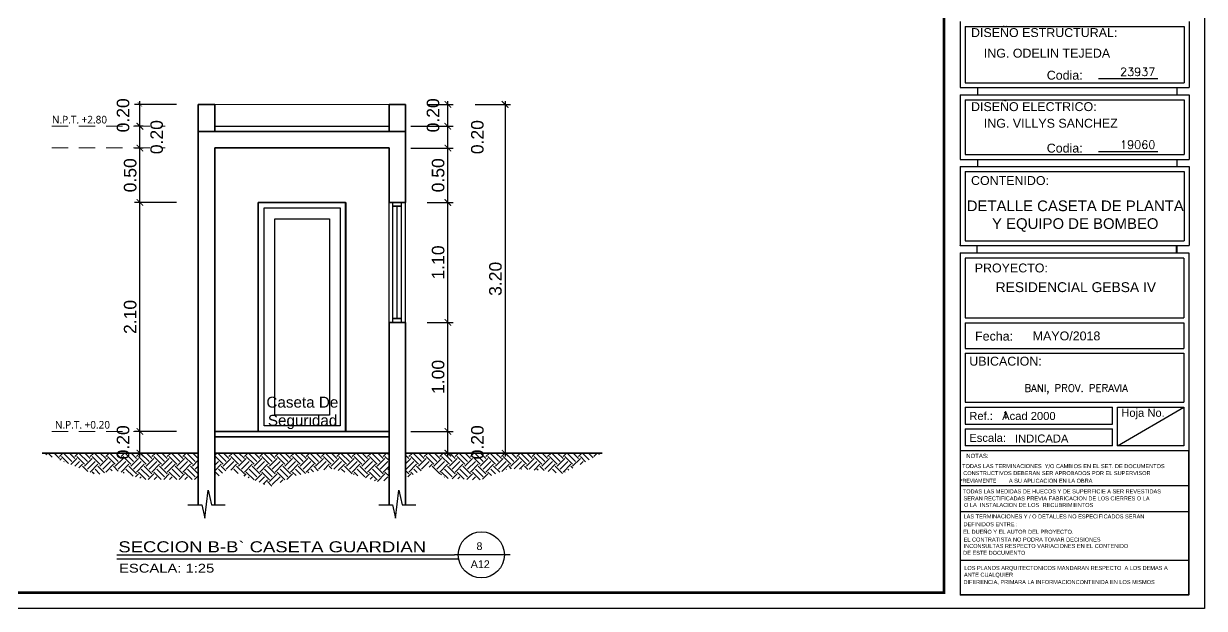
# Model space of a CAD drawing. Header units: feet. Extents: x -417 to 46, y -646 to -218.
# Drawn here: x -101.33 to -90.49, y -645.75 to -640.39 of the extents above; entities that cross this region are included whole.
import ezdxf
from ezdxf.enums import TextEntityAlignment as Align

# ---------------------------------------------------------------- set-up
doc = ezdxf.new("R2010")
doc.units = ezdxf.units.FT
doc.header["$MEASUREMENT"] = 0
doc.linetypes.add('ACAD_ISO03W100', pattern=[30, 12, -18])
doc.linetypes.add('HIDDEN', pattern=[0.375, 0.25, -0.125])
for name, color, linetype in [('1', 5, 'ACAD_ISO03W100'), ('DIM', 10, 'Continuous'), ('MARCO', 7, 'Continuous'), ('PERT-VENT', 2, 'Continuous'), ('RELLENO', 8, 'Continuous'), ('TARGETA', 7, 'Continuous'), ('TARJETA2', 1, 'Continuous'), ('textos', 7, 'Continuous'), ('TEXXT', 8, 'Continuous')]:
    doc.layers.add(name, color=color, linetype=linetype)
for name, color, linetype, lineweight in [('A-GENM', 8, 'Continuous', 9), ('A-WALL', 4, 'Continuous', 25), ('DIM-COTAS', 1, 'Continuous', 5), ('MB', 2, 'Continuous', 20), ('TEXTO', 7, 'Continuous', 5), ('TXT', 2, 'Continuous', 9), ('VUELOS', 8, 'HIDDEN', 0)]:
    doc.layers.add(name, color=color, linetype=linetype, lineweight=lineweight)
doc.styles.add('ads', font='trebuc.ttf', dxfattribs={"height": 0.14})
doc.styles.add('DAMIAN', font='arial.ttf', dxfattribs={"height": 0.12})
doc.styles.add('DIMTEXT', font='dim', dxfattribs={"width": 0.75, "bigfont": 'special'})
doc.styles.get("Standard").update_dxf_attribs({"font": 'arial.ttf', "height": 0.115})
doc.styles.add('TITTEXTM', font='romanc.shx')
doc.dimstyles.new('KEILY', dxfattribs={"dimtxt": 0.115, "dimasz": 0.06, "dimexe": 0.05, "dimexo": 0.2, "dimgap": 0.03, "dimtad": 1, "dimzin": 1, "dimdsep": 46, "dimtxsty": 'Standard', "dimblk": 'ARCHTICK', "dimcen": 2.5, "dimdle": 0.03, "dimclrd": 256, "dimclre": 256, "dimclrt": 7, "dimadec": 0, "dimazin": 0, "dimtfac": 1, "dimtmove": 2, "dimatfit": 3, "dimfxl": 0.2, "dimfxlon": 1, "dimtolj": 1, "dimtzin": 1, "dimarcsym": 0})
pattern_1 = [(45, (-152.61943, -386.12392), (1e-17, 0.141421356), [0.1, -0.1]), (45, (-152.64595, -386.0974), (1e-17, 0.141421356), [0.1, -0.1]), (45, (-152.67246, -386.07088), (1e-17, 0.141421356), [0.1, -0.1]), (135, (-152.67246, -386.05321), (-0.141421356, 3e-17), [0.1, -0.1]), (135, (-152.64595, -386.02669), (-0.141421356, 3e-17), [0.1, -0.1]), (135, (-152.61943, -386.00017), (-0.141421356, 3e-17), [0.1, -0.1])]

# ---------------------------------------------------------------- blocks, each defined once
blk = doc.blocks.new('A$C61DE7B30')
at = {"layer": 'PERT-VENT'}
for p, q in [((0, 0), (0, 1.1)), ((0.035, 0), (0.035, 1.1)), ((0.115, 0), (0.115, 1.1)), ((0.15, 0), (0.15, 1.1)), ((0.075, 0.035), (0.075, 1.065))]:
    blk.add_line(p, q, dxfattribs=at)
at = {"layer": 'PERT-VENT', "lineweight": 35}
for p, q in [((0.115, 1.065), (0.035, 1.065)), ((0.115, 0.035), (0.035, 0.035))]:
    blk.add_line(p, q, dxfattribs=at)
blk = doc.blocks.new('A$C70CF49A2')
at = {"layer": 'PERT-VENT'}
for points in [[(0, 2.1), (0.8, 2.1), (0.8, 0), (0, 0)], [(0.05, 2.05), (0.75, 2.05), (0.75, 0.05), (0.05, 0.05)], [(0.15, 1.95), (0.65, 1.95), (0.65, 0.15), (0.15, 0.15)]]:
    blk.add_lwpolyline(points, close=True, dxfattribs=at)
blk = doc.blocks.new('_ArchTick')
at = {"layer": 'DIM-COTAS', "color": 0, "const_width": 0.15}
blk.add_lwpolyline([(-0.5, -0.5), (0.5, 0.5)], dxfattribs=at)
blk = doc.blocks.new('*D3150')
at = {"layer": 'Defpoints', "color": 0, "transparency": 16777216}
for p in [(-100.262, -644.128), (-99.726, -644.128), (-99.726, -644.328)]:
    blk.add_point(p, dxfattribs=at)
at = {"layer": 'DIM', "lineweight": -2, "transparency": 16777216}
for p, q in [((-99.926, -644.128), (-100.312, -644.128)), ((-100.262, -644.358), (-100.262, -644.098)), ((-99.926, -644.328), (-100.312, -644.328))]:
    blk.add_line(p, q, dxfattribs=at)
at = {"layer": 'DIM', "lineweight": -2, "transparency": 16777216, "xscale": 0.06, "yscale": 0.06, "zscale": 0.06}
for p, rotation in [((-100.262, -644.128), 90), ((-100.262, -644.328), 270)]:
    blk.add_blockref('_ArchTick', p, dxfattribs=dict(at, rotation=rotation))
at = {"layer": 'DIM', "color": 7, "transparency": 16777216, "insert": (-100.416, -644.228), "char_height": 0.115, "attachment_point": 5, "rotation": 90}
blk.add_mtext('\\A1;0.20', dxfattribs=at)
blk = doc.blocks.new('*D3151')
at = {"layer": 'Defpoints', "color": 0, "transparency": 16777216}
for p in [(-100.262, -642.028), (-99.726, -642.028), (-99.726, -644.128)]:
    blk.add_point(p, dxfattribs=at)
at = {"layer": 'DIM', "lineweight": -2, "transparency": 16777216}
for p, q in [((-100.262, -644.158), (-100.262, -641.998)), ((-99.926, -642.028), (-100.312, -642.028)), ((-99.926, -644.128), (-100.312, -644.128))]:
    blk.add_line(p, q, dxfattribs=at)
at = {"layer": 'DIM', "lineweight": -2, "transparency": 16777216, "xscale": 0.06, "yscale": 0.06, "zscale": 0.06}
for p, rotation in [((-100.262, -642.028), 90), ((-100.262, -644.128), 270)]:
    blk.add_blockref('_ArchTick', p, dxfattribs=dict(at, rotation=rotation))
at = {"layer": 'DIM', "color": 7, "transparency": 16777216, "insert": (-100.351, -643.078), "char_height": 0.115, "attachment_point": 5, "rotation": 90}
blk.add_mtext('\\A1;2.10', dxfattribs=at)
blk = doc.blocks.new('*D3176')
at = {"layer": 'Defpoints', "color": 0, "transparency": 16777216}
for p in [(-100.262, -641.528), (-100.031, -641.528), (-99.726, -642.028)]:
    blk.add_point(p, dxfattribs=at)
at = {"layer": 'DIM', "lineweight": -2, "transparency": 16777216}
for p, q in [((-100.231, -641.528), (-100.312, -641.528)), ((-100.262, -642.058), (-100.262, -641.498)), ((-99.926, -642.028), (-100.312, -642.028))]:
    blk.add_line(p, q, dxfattribs=at)
at = {"layer": 'DIM', "lineweight": -2, "transparency": 16777216, "xscale": 0.06, "yscale": 0.06, "zscale": 0.06}
for p, rotation in [((-100.262, -641.528), 90), ((-100.262, -642.028), 270)]:
    blk.add_blockref('_ArchTick', p, dxfattribs=dict(at, rotation=rotation))
at = {"layer": 'DIM', "color": 7, "transparency": 16777216, "insert": (-100.351, -641.778), "char_height": 0.115, "attachment_point": 5, "rotation": 90}
blk.add_mtext('\\A1;0.50', dxfattribs=at)
blk = doc.blocks.new('*D3177')
at = {"layer": 'Defpoints', "color": 0, "transparency": 16777216}
for p in [(-100.262, -641.328), (-100.031, -641.328), (-100.031, -641.528)]:
    blk.add_point(p, dxfattribs=at)
at = {"layer": 'DIM', "lineweight": -2, "transparency": 16777216}
for p, q in [((-100.231, -641.328), (-100.312, -641.328)), ((-100.262, -641.558), (-100.262, -641.298)), ((-100.231, -641.528), (-100.312, -641.528))]:
    blk.add_line(p, q, dxfattribs=at)
at = {"layer": 'DIM', "lineweight": -2, "transparency": 16777216, "xscale": 0.06, "yscale": 0.06, "zscale": 0.06}
for p, rotation in [((-100.262, -641.328), 90), ((-100.262, -641.528), 270)]:
    blk.add_blockref('_ArchTick', p, dxfattribs=dict(at, rotation=rotation))
at = {"layer": 'DIM', "color": 7, "transparency": 16777216, "insert": (-100.108, -641.428), "char_height": 0.115, "attachment_point": 5, "rotation": 90}
blk.add_mtext('\\A1;0.20', dxfattribs=at)
blk = doc.blocks.new('*D3178')
at = {"layer": 'Defpoints', "color": 0, "transparency": 16777216}
for p in [(-100.262, -641.128), (-99.726, -641.128), (-100.031, -641.328)]:
    blk.add_point(p, dxfattribs=at)
at = {"layer": 'DIM', "lineweight": -2, "transparency": 16777216}
for p, q in [((-99.926, -641.128), (-100.312, -641.128)), ((-100.262, -641.358), (-100.262, -641.098)), ((-100.231, -641.328), (-100.312, -641.328))]:
    blk.add_line(p, q, dxfattribs=at)
at = {"layer": 'DIM', "lineweight": -2, "transparency": 16777216, "xscale": 0.04, "yscale": 0.04, "zscale": 0.04}
for p, rotation in [((-100.262, -641.128), 90), ((-100.262, -641.328), 270)]:
    blk.add_blockref('_ArchTick', p, dxfattribs=dict(at, rotation=rotation))
at = {"layer": 'DIM', "color": 7, "transparency": 16777216, "insert": (-100.416, -641.228), "char_height": 0.115, "attachment_point": 5, "rotation": 90}
blk.add_mtext('\\A1;0.20', dxfattribs=at)
blk = doc.blocks.new('*D3179')
at = {"layer": 'Defpoints', "color": 0, "transparency": 16777216}
for p in [(-97.976, -644.128), (-97.436, -644.128), (-97.826, -644.328)]:
    blk.add_point(p, dxfattribs=at)
at = {"layer": 'DIM', "lineweight": -2, "transparency": 16777216}
for p, q in [((-97.776, -644.128), (-97.386, -644.128)), ((-97.436, -644.358), (-97.436, -644.098)), ((-97.626, -644.328), (-97.386, -644.328))]:
    blk.add_line(p, q, dxfattribs=at)
at = {"layer": 'DIM', "lineweight": -2, "transparency": 16777216, "xscale": 0.06, "yscale": 0.06, "zscale": 0.06}
for p, rotation in [((-97.436, -644.128), 90), ((-97.436, -644.328), 270)]:
    blk.add_blockref('_ArchTick', p, dxfattribs=dict(at, rotation=rotation))
at = {"layer": 'DIM', "color": 7, "transparency": 16777216, "insert": (-97.165, -644.228), "char_height": 0.115, "attachment_point": 5, "rotation": 90}
blk.add_mtext('\\A1;0.20', dxfattribs=at)
blk = doc.blocks.new('*D3180')
at = {"layer": 'Defpoints', "color": 0, "transparency": 16777216}
for p in [(-97.826, -643.128), (-97.436, -643.128), (-97.976, -644.128)]:
    blk.add_point(p, dxfattribs=at)
at = {"layer": 'DIM', "lineweight": -2, "transparency": 16777216}
for p, q in [((-97.626, -643.128), (-97.386, -643.128)), ((-97.436, -644.158), (-97.436, -643.098)), ((-97.776, -644.128), (-97.386, -644.128))]:
    blk.add_line(p, q, dxfattribs=at)
at = {"layer": 'DIM', "lineweight": -2, "transparency": 16777216, "xscale": 0.06, "yscale": 0.06, "zscale": 0.06}
for p, rotation in [((-97.436, -643.128), 90), ((-97.436, -644.128), 270)]:
    blk.add_blockref('_ArchTick', p, dxfattribs=dict(at, rotation=rotation))
at = {"layer": 'DIM', "color": 7, "transparency": 16777216, "insert": (-97.525, -643.628), "char_height": 0.115, "attachment_point": 5, "rotation": 90}
blk.add_mtext('\\A1;1.00', dxfattribs=at)
blk = doc.blocks.new('*D3181')
at = {"layer": 'Defpoints', "color": 0, "transparency": 16777216}
for p in [(-97.826, -642.028), (-97.436, -642.028), (-97.826, -643.128)]:
    blk.add_point(p, dxfattribs=at)
at = {"layer": 'DIM', "lineweight": -2, "transparency": 16777216}
for p, q in [((-97.436, -643.158), (-97.436, -641.998)), ((-97.626, -642.028), (-97.386, -642.028)), ((-97.626, -643.128), (-97.386, -643.128))]:
    blk.add_line(p, q, dxfattribs=at)
at = {"layer": 'DIM', "lineweight": -2, "transparency": 16777216, "xscale": 0.06, "yscale": 0.06, "zscale": 0.06}
for p, rotation in [((-97.436, -642.028), 90), ((-97.436, -643.128), 270)]:
    blk.add_blockref('_ArchTick', p, dxfattribs=dict(at, rotation=rotation))
at = {"layer": 'DIM', "color": 7, "transparency": 16777216, "insert": (-97.525, -642.578), "char_height": 0.115, "attachment_point": 5, "rotation": 90}
blk.add_mtext('\\A1;1.10', dxfattribs=at)
blk = doc.blocks.new('*D3152')
at = {"layer": 'Defpoints', "color": 0, "transparency": 16777216}
for p in [(-97.976, -641.528), (-97.436, -641.528), (-97.826, -642.028)]:
    blk.add_point(p, dxfattribs=at)
at = {"layer": 'DIM', "lineweight": -2, "transparency": 16777216}
for p, q in [((-97.776, -641.528), (-97.386, -641.528)), ((-97.436, -642.058), (-97.436, -641.498)), ((-97.626, -642.028), (-97.386, -642.028))]:
    blk.add_line(p, q, dxfattribs=at)
at = {"layer": 'DIM', "lineweight": -2, "transparency": 16777216, "xscale": 0.06, "yscale": 0.06, "zscale": 0.06}
for p, rotation in [((-97.436, -641.528), 90), ((-97.436, -642.028), 270)]:
    blk.add_blockref('_ArchTick', p, dxfattribs=dict(at, rotation=rotation))
at = {"layer": 'DIM', "color": 7, "transparency": 16777216, "insert": (-97.525, -641.778), "char_height": 0.115, "attachment_point": 5, "rotation": 90}
blk.add_mtext('\\A1;0.50', dxfattribs=at)
blk = doc.blocks.new('*D3153')
at = {"layer": 'Defpoints', "color": 0, "transparency": 16777216}
for p in [(-97.976, -641.328), (-97.436, -641.328), (-97.976, -641.528)]:
    blk.add_point(p, dxfattribs=at)
at = {"layer": 'DIM', "lineweight": -2, "transparency": 16777216}
for p, q in [((-97.776, -641.328), (-97.386, -641.328)), ((-97.436, -641.558), (-97.436, -641.298)), ((-97.776, -641.528), (-97.386, -641.528))]:
    blk.add_line(p, q, dxfattribs=at)
at = {"layer": 'DIM', "lineweight": -2, "transparency": 16777216, "xscale": 0.06, "yscale": 0.06, "zscale": 0.06}
for p, rotation in [((-97.436, -641.328), 90), ((-97.436, -641.528), 270)]:
    blk.add_blockref('_ArchTick', p, dxfattribs=dict(at, rotation=rotation))
at = {"layer": 'DIM', "color": 7, "transparency": 16777216, "insert": (-97.165, -641.428), "char_height": 0.115, "attachment_point": 5, "rotation": 90}
blk.add_mtext('\\A1;0.20', dxfattribs=at)
blk = doc.blocks.new('*D3154')
at = {"layer": 'Defpoints', "color": 0, "transparency": 16777216}
for p in [(-97.826, -641.128), (-97.436, -641.128), (-97.976, -641.328)]:
    blk.add_point(p, dxfattribs=at)
at = {"layer": 'DIM', "lineweight": -2, "transparency": 16777216}
for p, q in [((-97.626, -641.128), (-97.386, -641.128)), ((-97.436, -641.358), (-97.436, -641.098)), ((-97.776, -641.328), (-97.386, -641.328))]:
    blk.add_line(p, q, dxfattribs=at)
at = {"layer": 'DIM', "lineweight": -2, "transparency": 16777216, "xscale": 0.06, "yscale": 0.06, "zscale": 0.06}
for p, rotation in [((-97.436, -641.128), 90), ((-97.436, -641.328), 270)]:
    blk.add_blockref('_ArchTick', p, dxfattribs=dict(at, rotation=rotation))
at = {"layer": 'DIM', "color": 7, "transparency": 16777216, "insert": (-97.572, -641.228), "char_height": 0.115, "attachment_point": 5, "rotation": 90}
blk.add_mtext('\\A1;0.20', dxfattribs=at)
blk = doc.blocks.new('*D3141')
at = {"layer": 'Defpoints', "color": 0, "transparency": 16777216}
for p in [(-97.386, -641.128), (-97.106, -644.328), (-96.911, -644.328)]:
    blk.add_point(p, dxfattribs=at)
at = {"layer": 'DIM', "lineweight": -2, "transparency": 16777216}
for p, q in [((-97.186, -641.128), (-96.861, -641.128)), ((-96.911, -641.098), (-96.911, -644.358)), ((-96.911, -644.328), (-96.861, -644.328))]:
    blk.add_line(p, q, dxfattribs=at)
at = {"layer": 'DIM', "lineweight": -2, "transparency": 16777216, "xscale": 0.06, "yscale": 0.06, "zscale": 0.06}
for p, rotation in [((-96.911, -641.128), 90), ((-96.911, -644.328), 270)]:
    blk.add_blockref('_ArchTick', p, dxfattribs=dict(at, rotation=rotation))
at = {"layer": 'DIM', "color": 7, "transparency": 16777216, "insert": (-96.999, -642.728), "char_height": 0.115, "attachment_point": 5, "rotation": 90}
blk.add_mtext('\\A1;3.20', dxfattribs=at)

msp = doc.modelspace()

# ---------------------------------------------------------------- hatches: boundary and pattern name
at = {"layer": 'RELLENO'}
h = msp.add_hatch(dxfattribs=at)
h.set_pattern_fill('EARTH', color=256, scale=0.4, angle=45)
h.set_pattern_definition(pattern_1)
h.paths.add_polyline_path([(-101.158, -644.3276), (-100.6598, -644.5275), (-100.4901, -644.4823), (-100.3166, -644.5426), (-100.2148, -644.5689), (-99.726, -644.5689), (-99.726, -644.3276)])
h = msp.add_hatch(dxfattribs=at)
h.set_pattern_fill('EARTH', color=256, scale=0.4, angle=45)
h.set_pattern_definition(pattern_1)
h.paths.add_polyline_path([(-99.576, -644.3276), (-99.576, -644.5652), (-99.4531, -644.4747), (-99.0684, -644.6368), (-98.8233, -644.5312), (-98.5178, -644.4672), (-98.2312, -644.5426), (-98.0728, -644.5915), (-97.976, -644.5716), (-97.976, -644.5614), (-97.976, -644.3276)])
h = msp.add_hatch(dxfattribs=at)
h.set_pattern_fill('EARTH', color=256, scale=0.4, angle=45)
h.set_pattern_definition([(45, (-155.06943, -386.12392), (1e-17, 0.141421356), [0.1, -0.1]), (45, (-155.09595, -386.0974), (1e-17, 0.141421356), [0.1, -0.1]), (45, (-155.12246, -386.07088), (1e-17, 0.141421356), [0.1, -0.1]), (135, (-155.12246, -386.05321), (-0.141421356, 3e-17), [0.1, -0.1]), (135, (-155.09595, -386.02669), (-0.141421356, 3e-17), [0.1, -0.1]), (135, (-155.06943, -386.00017), (-0.141421356, 3e-17), [0.1, -0.1])])
h.paths.add_polyline_path([(-97.826, -644.3276), (-97.826, -644.5556), (-97.6078, -644.4538), (-97.4531, -644.5594), (-97.1359, -644.5745), (-96.8754, -644.4689), (-96.5508, -644.4877), (-96.3884, -644.5179), (-96.0212, -644.3276)])

# ---------------------------------------------------------------- linework, layer by layer
msp.add_line((-99.576, -641.3276), (-97.976, -641.3276))
for points in [[(-99.8209, -644.8015), (-99.6952, -644.8015), (-99.6668, -644.9235), (-99.6349, -644.6682), (-99.6054, -644.8015), (-99.479, -644.8015)], [(-98.0709, -644.8015), (-97.9452, -644.8015), (-97.9168, -644.9235), (-97.8849, -644.6682), (-97.8554, -644.8015), (-97.729, -644.8015)]]:
    msp.add_lwpolyline(points)
at = {"layer": '1', "color": 4, "linetype": 'Continuous'}
for p, q in [((-92.7333, -644.6233), (-90.6373, -644.6233)), ((-92.7333, -644.8626), (-90.6373, -644.8626)), ((-92.7333, -645.3082), (-90.6373, -645.3082))]:
    msp.add_line(p, q, dxfattribs=at)
at = {"layer": 'A-GENM'}
msp.add_line((-99.576, -641.1276), (-97.976, -641.1276), dxfattribs=at)
at = {"layer": 'A-WALL', "lineweight": 35}
for p, q in [((-99.576, -641.1276), (-99.726, -641.1276)), ((-99.726, -641.1276), (-99.726, -644.8015)), ((-99.576, -641.1276), (-99.576, -641.3776)), ((-97.826, -641.1276), (-97.976, -641.1276)), ((-97.976, -641.1276), (-97.976, -641.3776)), ((-97.826, -641.1276), (-97.826, -642.0276)), ((-99.726, -641.3776), (-97.826, -641.3776)), ((-99.576, -641.5276), (-99.576, -644.8015)), ((-99.576, -641.5276), (-97.976, -641.5276)), ((-97.976, -641.5276), (-97.976, -642.0276)), ((-97.976, -641.5276), (-97.976, -642.0276)), ((-97.826, -642.0276), (-97.976, -642.0276)), ((-97.976, -643.1276), (-97.976, -644.8015)), ((-97.826, -643.1276), (-97.976, -643.1276)), ((-97.826, -643.1276), (-97.826, -644.8015))]:
    msp.add_line(p, q, dxfattribs=at)
at = {"layer": 'MARCO'}
msp.add_lwpolyline([(-111.9721, -631.7658), (-90.4936, -631.7658), (-90.4936, -645.7518), (-111.9721, -645.7518)], close=True, dxfattribs=at)
at = {"layer": 'MARCO', "const_width": 0.025}
msp.add_lwpolyline([(-92.8821, -631.9103), (-111.8276, -631.9103), (-111.8276, -645.6073), (-92.8821, -645.6073)], close=True, dxfattribs=at)
at = {"layer": 'MB', "lineweight": 35}
for p, q in [((-99.176, -642.0276), (-99.176, -644.1276)), ((-98.376, -642.0276), (-99.176, -642.0276)), ((-98.376, -642.0276), (-98.376, -644.1276)), ((-99.576, -644.1276), (-97.976, -644.1276)), ((-99.576, -644.1776), (-97.976, -644.1776)), ((-101.158, -644.3276), (-99.726, -644.3276)), ((-99.576, -644.3276), (-97.976, -644.3276)), ((-97.826, -644.3276), (-97.776, -644.3276)), ((-97.826, -644.3276), (-96.0212, -644.3276))]:
    msp.add_line(p, q, dxfattribs=at)
at = {"layer": 'TARGETA', "color": 3}
for p, q in [((-92.7333, -640.3675), (-92.7333, -640.9738)), ((-90.6333, -640.3675), (-90.6333, -640.9738)), ((-92.6886, -640.4122), (-92.6886, -640.9292)), ((-92.6886, -640.4122), (-90.678, -640.4122)), ((-90.678, -640.4122), (-90.678, -640.9292)), ((-92.7333, -640.9738), (-90.6333, -640.9738)), ((-92.6886, -640.9292), (-90.678, -640.9292)), ((-92.7333, -641.0407), (-92.7333, -641.6321)), ((-92.7333, -641.0407), (-90.6333, -641.0407)), ((-92.6886, -641.0854), (-92.6886, -641.5874)), ((-92.6886, -641.0854), (-90.678, -641.0854)), ((-92.6886, -641.0854), (-92.6886, -641.5874)), ((-90.678, -641.0854), (-90.678, -641.5874)), ((-90.6333, -641.0407), (-90.6333, -641.6321)), ((-92.7333, -641.6321), (-90.6333, -641.6321)), ((-92.6886, -641.5874), (-90.678, -641.5874)), ((-92.6886, -641.5874), (-90.678, -641.5874)), ((-90.7472, -641.6321), (-90.7472, -641.6989)), ((-92.7333, -641.6989), (-92.7333, -641.9411)), ((-92.7333, -641.6989), (-92.7333, -642.4234)), ((-92.7333, -641.6989), (-92.7333, -641.9441)), ((-92.7333, -641.6989), (-90.6333, -641.6989)), ((-92.6886, -641.7436), (-92.6886, -642.3788)), ((-92.6886, -641.7436), (-90.678, -641.7436)), ((-90.678, -641.7436), (-90.678, -642.3788)), ((-90.6333, -641.6989), (-90.6333, -642.4234)), ((-92.7333, -642.4234), (-90.6333, -642.4234)), ((-92.6886, -642.3788), (-90.678, -642.3788)), ((-92.7333, -642.4901), (-90.6373, -642.4901)), ((-92.7333, -642.4901), (-92.7333, -644.3061)), ((-92.6887, -642.5374), (-92.6887, -643.0864)), ((-90.6819, -642.5374), (-92.6887, -642.5374)), ((-90.6819, -642.5374), (-90.6819, -643.0864)), ((-90.6373, -642.4901), (-90.6373, -644.3061)), ((-92.6887, -643.0864), (-90.6819, -643.0864)), ((-92.6887, -643.131), (-90.6819, -643.131)), ((-92.6887, -643.131), (-92.6887, -643.3666)), ((-90.6819, -643.131), (-90.6819, -643.3666)), ((-92.6887, -643.3666), (-90.6819, -643.3666)), ((-92.6887, -643.4112), (-92.6887, -643.8601)), ((-92.6887, -643.4112), (-90.6819, -643.4112)), ((-92.6887, -643.4112), (-90.6819, -643.4112)), ((-90.6819, -643.4112), (-90.6819, -643.8601)), ((-92.6887, -643.8601), (-90.6819, -643.8601)), ((-92.6887, -643.9047), (-92.6887, -644.0608)), ((-92.6887, -643.9047), (-91.336, -643.9047)), ((-91.336, -644.0608), (-91.336, -643.9047)), ((-91.2914, -643.9047), (-90.6819, -643.9047)), ((-91.2914, -644.2615), (-90.6819, -643.9047)), ((-91.2914, -644.2615), (-91.2914, -643.9047)), ((-90.6819, -643.9047), (-90.6819, -644.2615)), ((-92.6887, -644.0608), (-91.336, -644.0608)), ((-92.6887, -644.1054), (-92.6887, -644.2615)), ((-92.6887, -644.1054), (-91.336, -644.1054)), ((-91.336, -644.2615), (-91.336, -644.1054)), ((-91.336, -644.2615), (-92.6887, -644.2615)), ((-90.6819, -644.2615), (-91.2914, -644.2615))]:
    msp.add_line(p, q, dxfattribs=at)
at = {"layer": 'TARJETA2', "color": 7}
msp.add_line((-92.7333, -644.3061), (-92.7333, -645.6263), dxfattribs=at)
at = {"layer": 'textos', "color": 7}
for p, q in [((-92.5769, -640.9738), (-92.5769, -641.0407)), ((-90.7472, -640.9738), (-90.7472, -641.0407)), ((-92.7333, -641.0407), (-92.7333, -641.3678)), ((-92.5769, -641.6321), (-92.5769, -641.6989)), ((-92.7333, -642.4248), (-92.7333, -642.4234)), ((-92.5809, -642.4234), (-92.5809, -642.4901)), ((-90.7512, -642.4234), (-90.7512, -642.4901)), ((-90.7472, -642.4236), (-90.7472, -642.4905)), ((-90.6373, -644.2502), (-90.6373, -645.6263)), ((-90.6373, -644.3061), (-92.7333, -644.3061)), ((-92.7333, -645.6263), (-90.6373, -645.6263))]:
    msp.add_line(p, q, dxfattribs=at)
at = {"layer": 'TEXXT'}
for p, q in [((-91.4661, -640.8899), (-90.9195, -640.8899)), ((-91.4661, -641.5588), (-90.9195, -641.5588))]:
    msp.add_line(p, q, dxfattribs=at)
at = {"layer": 'TEXXT', "color": 4}
for p in [(-100.4745, -645.2603), (-96.8642, -645.2603)]:
    msp.add_line(p, (-97.375, -645.2603), dxfattribs=at)
at = {"layer": 'TEXXT', "color": 3}
msp.add_line((-100.4745, -645.2966), (-97.3339, -645.2966), dxfattribs=at)
at = {"layer": 'TEXXT', "const_width": 0.0105}
msp.add_lwpolyline([(-92.7333, -644.3061), (-90.6373, -644.3061), (-90.6373, -645.6263), (-92.7333, -645.6263), (-92.7333, -644.3061)], dxfattribs=at)
at = {"layer": 'TEXXT', "color": 4}
msp.add_circle((-97.1287, -645.2603), 0.2115, dxfattribs=at)
at = {"layer": 'VUELOS', "ltscale": 0.6}
for p, q in [((-101.0712, -641.3276), (-100.0309, -641.3276)), ((-101.0712, -641.3276), (-100.0309, -641.3276)), ((-101.0712, -641.5276), (-100.0309, -641.5276)), ((-101.0712, -641.5276), (-100.0309, -641.5276)), ((-101.0712, -644.1276), (-100.0309, -644.1276)), ((-101.0712, -644.1276), (-100.0309, -644.1276))]:
    msp.add_line(p, q, dxfattribs=at)

# ---------------------------------------------------------------- block references
for name, p in [('A$C70CF49A2', (-99.1733, -644.1276)), ('A$C61DE7B30', (-97.976, -643.1276))]:
    msp.add_blockref(name, p)

# ---------------------------------------------------------------- texts
at = {"style": 'DIMTEXT'}
msp.add_attdef('1', text='1', height=0.0785, dxfattribs=at).set_placement((-92.3195, -644.0178), align=Align.CENTER)
at = {"layer": 'TEXTO', "color": 7}
for s, height, p in [('NOTAS:', 0.03924, (-92.6788, -644.3333)), ('  PREVIAMENTE', 0.034004, (-92.7708, -644.5631))]:
    msp.add_text(s, height=height, dxfattribs=at).set_placement(p, align=Align.TOP_LEFT)
at = {"layer": 'textos', "color": 7, "style": 'DAMIAN'}
for s, height, p in [('  Codia:', 0.08161, (-92.0035, -640.819)), ('  Codia:', 0.08161, (-92.0035, -641.488)), ('Fecha:', 0.08161, (-92.598, -643.2132)), ('UBICACION:', 0.08161, (-92.651, -643.4429)), ('Ref.:', 0.07345, (-92.651, -643.9496)), ('Acad 2000', 0.07345, (-92.3495, -643.9496)), ('Hoja No.', 0.07345, (-91.2564, -643.9208)), ('Escala:', 0.07345, (-92.651, -644.1503)), ('TODAS LAS TERMINACIONES  Y/O CAMBIOS EN EL SET. DE DOCUMENTOS', 0.036724, (-92.7167, -644.4282)), ('CONSTRUCTIVOS DEBERAN SER APROBADOS POR EL SUPERVISOR  ', 0.036724, (-92.7064, -644.4923)), ('A SU APLICACION EN LA OBRA', 0.036724, (-92.2877, -644.5625)), ('TODAS LAS MEDIDAS DE HUECOS Y DE SUPERFICIE A SER REVESTIDAS ', 0.036724, (-92.7105, -644.66)), ('  SERAN', 0.03672, (-92.7329, -644.7244)), (' O LA  INSTALACION DE LOS', 0.036724, (-92.7137, -644.7844)), ('RECTIFICADAS PREVIA FABRICACION DE LOS CIERRES O LA   ', 0.036724, (-92.5156, -644.7245)), ('RECUBRIMIENTOS', 0.036724, (-91.9779, -644.7852)), ('LAS TERMINACIONES Y / O DETALLES NO ESPECIFICADOS SERAN ', 0.036724, (-92.7039, -644.8897)), ('EL DUEÑO Y EL AUTOR DEL PROYECTO.  ', 0.036724, (-92.7072, -645.0307)), ('  DEFINIDOS ENTRE :', 0.036724, (-92.7326, -644.9615)), ('  EL CONTRATISTA NO PODRA TOMAR DECISIONES ', 0.036724, (-92.7315, -645.1021)), (' DE ESTE DOCUMENTO', 0.036724, (-92.7216, -645.2236)), ('INCONSULTAS RESPECTO VARIACIONES EN EL CONTENIDO  ', 0.036724, (-92.7034, -645.161)), ('LOS PLANOS ARQUITECTONICOS MANDARAN RESPECTO  A LOS DEMAS A ', 0.036724, (-92.6973, -645.3628)), ('  ANTE CUALQUIER  ', 0.036724, (-92.7282, -645.4249)), ('DIFERENCIA, PRIMARA LA INFORMACIONCONTENIDA EN LOS MISMOS', 0.036724, (-92.7047, -645.4919))]:
    msp.add_text(s, height=height, dxfattribs=at).set_placement(p, align=Align.TOP_LEFT)
for s, height, p in [('MAYO/2018', 0.08161, (-92.0693, -643.2928)), ('INDICADA', 0.07345, (-92.2319, -644.23))]:
    msp.add_text(s, height=height, dxfattribs=at).set_placement(p)
at = {"layer": 'textos', "color": 7, "style": 'DAMIAN', "width": 1.2}
for s, height, p in [('SECCION B-B` CASETA GUARDIAN', 0.101054, (-100.4597, -645.2373)), (' ESCALA: 1:25', 0.080843, (-100.4911, -645.4236))]:
    msp.add_text(s, height=height, dxfattribs=at).set_placement(p)
at = {"layer": 'textos', "color": 7}
for s, insert, char_height, width, attachment_point, style in [('DISEÑO ESTRUCTURAL:', (-92.6351, -640.428), 0.081609, 2.900581, 1, 'DAMIAN'), ('ING. ODELIN TEJEDA', (-92.5177, -640.6169), 0.081609, 2.898174, 1, 'DAMIAN'), ('23937', (-91.2677, -640.8285), 0.07571, 8.436634, 4, 'TITTEXTM'), ('DISEÑO ELECTRICO:', (-92.6351, -641.1488), 0.081609, 14.722765, 4, 'DAMIAN'), ('ING. VILLYS SANCHEZ', (-92.5177, -641.26), 0.081609, 2.898174, 1, 'DAMIAN'), ('19060', (-91.2677, -641.4975), 0.07571, 8.436634, 4, 'TITTEXTM'), ('CONTENIDO:', (-92.6351, -641.7856), 0.08161, 2.900581, 1, 'DAMIAN'), ('DETALLE CASETA DE PLANTA\\PY EQUIPO DE BOMBEO', (-91.6787, -642.0091), 0.097931, 3.477809, 2, 'DAMIAN'), ('PROYECTO:', (-92.601, -642.5877), 0.08161, 2.900581, 1, 'DAMIAN'), ('RESIDENCIAL GEBSA IV', (-91.673, -642.7593), 0.090709, 3.221321, 2, 'DAMIAN'), (' BANI, PROV. PERAVIA', (-91.6934, -643.6967), 0.068032, 2.415991, 2, 'TITTEXTM')]:
    msp.add_mtext(s, dxfattribs=dict(at, insert=insert, char_height=char_height, width=width, attachment_point=attachment_point, style=style))
at = {"layer": 'TEXXT', "style": 'DAMIAN'}
for s, height, p in [('8', 0.0704, (-97.146, -645.2166)), ('A12', 0.07038, (-97.1387, -645.3815))]:
    msp.add_text(s, height=height, dxfattribs=at).set_placement(p, align=Align.CENTER)
at = {"layer": 'TXT', "char_height": 0.07, "width": 1.872, "attachment_point": 2, "style": 'ads'}
for s, insert in [('N.P.T. +2.80', (-100.8163, -641.2325)), ('N.P.T. +0.20', (-100.789, -644.0325))]:
    msp.add_mtext(s, dxfattribs=dict(at, insert=insert))
at = {"layer": 'TXT', "insert": (-99.4512, -643.8098), "char_height": 0.1, "width": 1.347337, "attachment_point": 1}
msp.add_mtext('\\pi0.35003;Caseta De\\P\\pi0.3634;Seguridad', dxfattribs=at)

# ---------------------------------------------------------------- dimensions: what is measured, and where the dimension line sits
at = {"layer": 'DIM'}
for base, p1, p2, override, picture, middle in [((-100.2621, -641.1276), (-100.0309, -641.3276), (-99.726, -641.1276), {"dimtxt": 0.03, "dimasz": 0.04, "dimfxl": 50}, '*D3178', (-100.4158, -641.2276)), ((-96.9107, -644.3276), (-97.3859, -641.1276), (-97.1061, -644.3276), {"dimfxl": 50}, '*D3141', (-96.9995, -642.7276)), ((-97.4359, -641.3276), (-97.976, -641.5276), (-97.976, -641.3276), {"dimfxl": 50}, '*D3153', (-97.1648, -641.4276)), ((-100.2621, -641.5276), (-99.726, -642.0276), (-100.0309, -641.5276), {"dimfxl": 50}, '*D3176', (-100.3508, -641.7776)), ((-97.4359, -641.5276), (-97.826, -642.0276), (-97.976, -641.5276), {"dimfxl": 50}, '*D3152', (-97.5246, -641.7776)), ((-100.2621, -642.0276), (-99.726, -644.1276), (-99.726, -642.0276), {"dimfxl": 50}, '*D3151', (-100.3508, -643.0776)), ((-97.4359, -642.0276), (-97.826, -643.1276), (-97.826, -642.0276), {"dimfxl": 50}, '*D3181', (-97.5246, -642.5776)), ((-97.4359, -643.1276), (-97.976, -644.1276), (-97.826, -643.1276), {"dimfxl": 50}, '*D3180', (-97.5246, -643.6276)), ((-100.2621, -644.1276), (-99.726, -644.3276), (-99.726, -644.1276), {"dimfxl": 50}, '*D3150', (-100.4158, -644.2276)), ((-97.4359, -644.1276), (-97.826, -644.3276), (-97.976, -644.1276), {"dimfxl": 50}, '*D3179', (-97.1648, -644.2276))]:
    dim = msp.add_linear_dim(base=base, p1=p1, p2=p2, angle=90, dimstyle='KEILY', override=override, dxfattribs=at)
    dim.commit()
    dim.dimension.update_dxf_attribs({"geometry": picture, "text_midpoint": middle})
for base, p1, p2, picture, middle in [((-97.4359, -641.1276), (-97.976, -641.3276), (-97.826, -641.1276), '*D3154', (-97.5716, -641.2276)), ((-100.2621, -641.3276), (-100.0309, -641.5276), (-100.0309, -641.3276), '*D3177', (-100.1085, -641.4276))]:
    dim = msp.add_linear_dim(base=base, p1=p1, p2=p2, angle=90, dimstyle='KEILY', override={"dimfxl": 50}, dxfattribs=at)
    dim.commit()
    dim.dimension.update_dxf_attribs({"geometry": picture, "text_midpoint": middle, "dimtype": 160})

doc.saveas('drawing.dxf')
